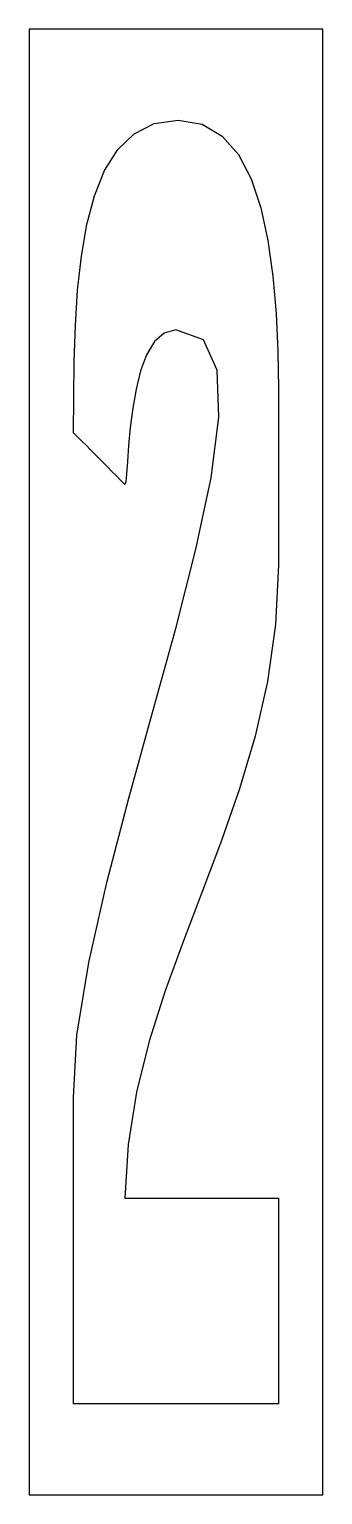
# Model space of a CAD drawing. Extents: x 0 to 22, y 0 to 110.
import ezdxf

# ---------------------------------------------------------------- set-up
doc = ezdxf.new("R2010")
doc.units = 0
doc.layers.add('CUT', color=7, linetype='Continuous')
doc.layers.add('OUTSIDE', color=1, linetype='Continuous')

msp = doc.modelspace()

# ---------------------------------------------------------------- linework, layer by layer
at = {"layer": 'CUT'}
msp.add_lwpolyline([(3.3344, 82.36), (3.3728, 85.0576), (3.4592, 87.7648), (3.6224, 90.4144), (3.9008, 92.9584), (4.304, 95.3392), (4.88, 97.5088), (5.6384, 99.4), (6.6272, 100.9744), (7.856, 102.1648), (9.3632, 102.9232), (11.168, 103.1824), (12.9728, 102.8752), (14.4704, 101.9824), (15.68, 100.5904), (16.6304, 98.776), (17.36, 96.5968), (17.8976, 94.1392), (18.2624, 91.4704), (18.5024, 88.6768), (18.6272, 85.8352), (18.6848, 83.0032), (18.6848, 80.2576), (18.6848, 77.6848), (18.6848, 77.032), (18.6848, 76.3696), (18.6848, 75.7072), (18.6848, 75.0448), (18.6848, 74.392), (18.6848, 73.7296), (18.6848, 73.0672), (18.6848, 72.4048), (18.6848, 71.752), (18.6848, 71.0896), (18.6848, 70.4272), (18.6848, 69.7648), (18.4736, 65.3104), (17.8688, 61.0384), (16.9376, 56.9392), (15.7568, 52.9744), (14.4128, 49.1152), (12.9824, 45.3232), (11.552, 41.5696), (10.1984, 37.816), (8.9984, 34.0432), (8.0384, 30.2128), (7.4048, 26.296), (7.1552, 22.264), (8.1152, 22.264), (9.0752, 22.264), (10.0352, 22.264), (10.9952, 22.264), (11.9552, 22.264), (12.9152, 22.264), (13.8752, 22.264), (14.8352, 22.264), (15.7952, 22.264), (16.7648, 22.264), (17.7248, 22.264), (18.6848, 22.264), (18.6848, 20.9776), (18.6848, 19.6912), (18.6848, 18.4048), (18.6848, 17.1184), (18.6848, 15.8224), (18.6848, 14.536), (18.6848, 13.2496), (18.6848, 11.9632), (18.6848, 10.6768), (18.6848, 9.3904), (18.6848, 8.104), (18.6848, 6.8176), (17.3984, 6.8176), (16.1216, 6.8176), (14.8352, 6.8176), (13.5584, 6.8176), (12.2816, 6.8176), (10.9952, 6.8176), (9.7184, 6.8176), (8.4416, 6.8176), (7.1552, 6.8176), (5.8784, 6.8176), (4.592, 6.8176), (3.3152, 6.8176), (3.3152, 8.7376), (3.3152, 10.648), (3.3152, 12.568), (3.3152, 14.4784), (3.3152, 16.3984), (3.3152, 18.3184), (3.3152, 20.2288), (3.3152, 22.1488), (3.3152, 24.0592), (3.3152, 25.9792), (3.3152, 27.8992), (3.3152, 29.8096), (3.5648, 34.4848), (4.4576, 39.9376), (5.8112, 45.9472), (7.4624, 52.2832), (9.2384, 58.7152), (10.976, 65.0128), (12.4928, 70.9648), (13.6352, 76.3312), (14.2208, 80.8912), (14.096, 84.4144), (13.0688, 86.68), (10.9856, 87.448), (10.1024, 87.1984), (9.3824, 86.5552), (8.7968, 85.576), (8.3456, 84.3664), (8, 82.9936), (7.7504, 81.5536), (7.568, 80.1136), (7.4432, 78.76), (7.3568, 77.5696), (7.2896, 76.6384), (7.232, 76.0336), (7.1552, 75.8416), (6.8384, 76.168), (6.512, 76.4944), (6.1952, 76.8112), (5.8784, 77.1376), (5.552, 77.4544), (5.2352, 77.7808), (4.9184, 78.0976), (4.592, 78.424), (4.2752, 78.7504), (3.9584, 79.0672), (3.632, 79.3936), (3.3152, 79.7104)], close=True, dxfattribs=at)
at = {"layer": 'OUTSIDE'}
msp.add_lwpolyline([(0, 0), (22, 0), (22, 110), (0, 110)], close=True, dxfattribs=at)

doc.saveas('drawing.dxf')
